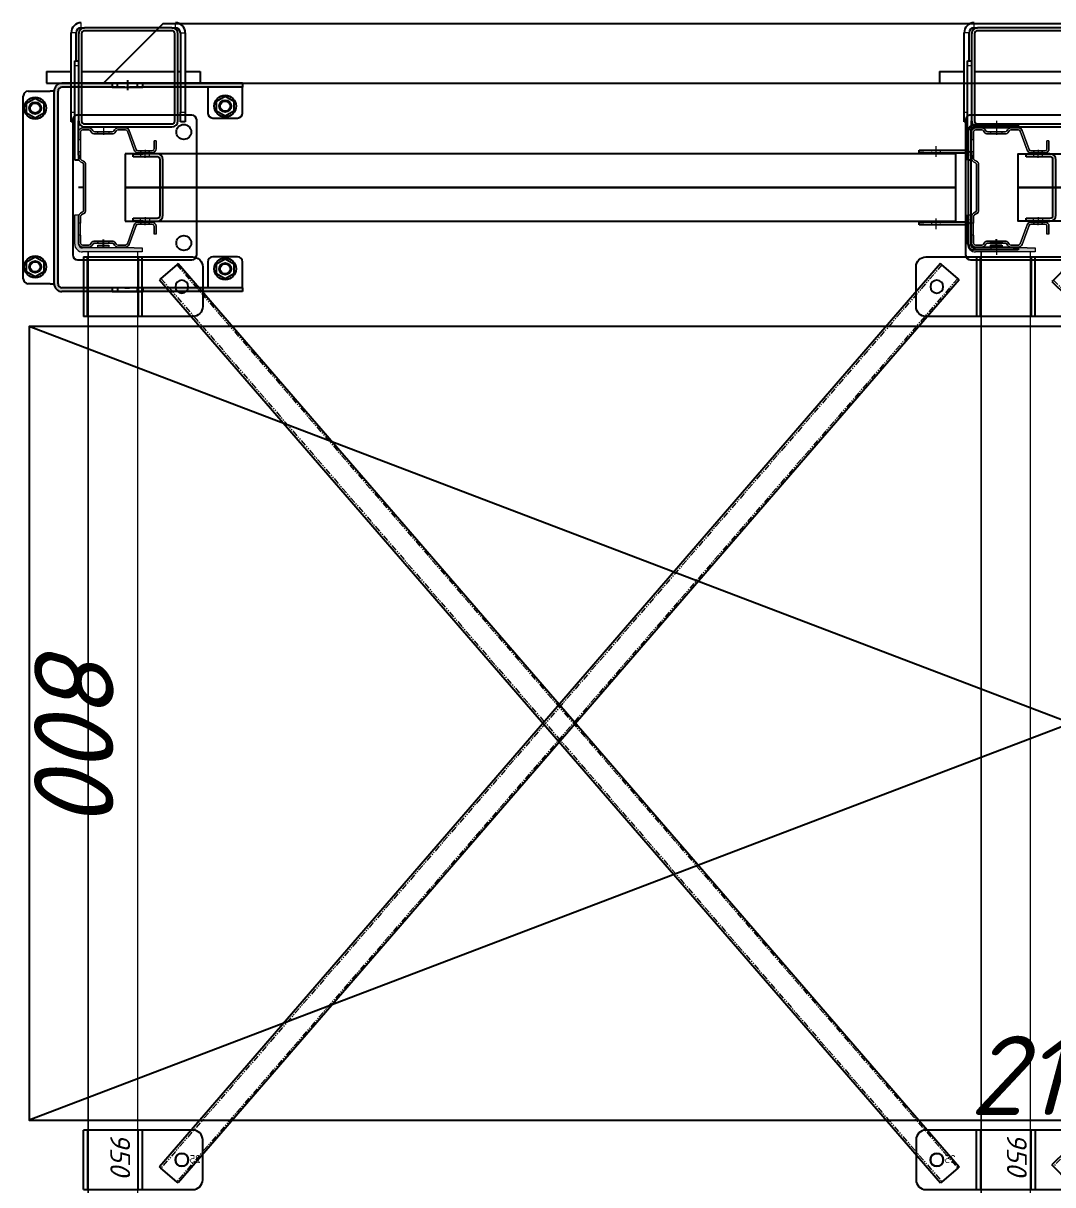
# Model space of a CAD drawing. Header units: millimetres. Extents: x 2140 to 223837, y 2113 to 170313.
# Drawn here: x 37556 to 38594, y 134952 to 136122 of the extents above; entities that cross this region are included whole.
import ezdxf

# ---------------------------------------------------------------- set-up
doc = ezdxf.new("R2010")
doc.units = ezdxf.units.MM
for name, pattern in [('CENTERX2', [20.32, 12.7, -2.54, 2.54, -2.54]), ('HIDDEN', [1.905, 1.27, -0.635]), ('PHANTOM', [12.7, 6.35, -1.27, 1.27, -1.27, 1.27, -1.27])]:
    doc.linetypes.add(name, pattern=pattern)
for name, color, linetype in [('0_ANNOT_Dimensions', 7, 'Continuous'), ('2.Стойка', 7, 'Continuous'), ('отбойники', 1, 'Continuous'), ('Размеры', 7, 'Continuous')]:
    doc.layers.add(name, color=color, linetype=linetype)
doc.layers.add('1.Балка', color=5, linetype='Continuous', lineweight=0)
doc.layers.add('3.Опора', color=7, linetype='Continuous', lineweight=0)
doc.styles.add('GOST', font='isocpeur.ttf')
doc.styles.add('GOST 2.304', font='CS_Gost2304.shx', dxfattribs={"oblique": 15})
doc.styles.add('Курсив', font='isocpeui.ttf')
doc.dimstyles.new('Оборудование', dxfattribs={"dimscale": 0, "dimtxt": 50, "dimasz": 3, "dimexe": 1.25, "dimexo": 0, "dimtad": 1, "dimtoh": 1, "dimdec": 0, "dimtxsty": 'GOST 2.304', "dimblk": 'NONE', "dimcen": 5, "dimse1": 1, "dimse2": 1, "dimsd1": 1, "dimsd2": 1, "dimadec": 3, "dimazin": 2, "dimtfac": 0.75, "dimtdec": 0, "dimtmove": 1, "dimatfit": 3, "dimfxl": 1, "dimtolj": 1, "dimarcsym": 1})
doc.dimstyles.new('Рзм блок', dxfattribs={"dimtxt": 40, "dimasz": 80, "dimexe": 0.18, "dimexo": 0, "dimgap": 5, "dimtad": 1, "dimtoh": 1, "dimdec": 0, "dimzin": 0, "dimdsep": 46, "dimtxsty": 'Курсив', "dimblk": 'NONE', "dimcen": 0.09, "dimse1": 1, "dimse2": 1, "dimsd1": 1, "dimsd2": 1, "dimadec": 0, "dimazin": 0, "dimtfac": 1, "dimtdec": 0, "dimtofl": 0, "dimtmove": 0, "dimatfit": 2, "dimldrblk": 'NONE', "dimfxl": 0.18, "dimtolj": 1, "dimtzin": 0, "dimarcsym": 0})

# ---------------------------------------------------------------- blocks, each defined once
blk = doc.blocks.new('Опора FSус 120')
at = {"layer": '3.Опора', "color": 0, "linetype": 'Continuous', "lineweight": 25}
for p, q in [((-73, 120), (-73, 5)), ((68, 125), (-68, 125)), ((73, 5), (73, 120)), ((-34, 85), (-34, 71)), ((-31, 85), (-31, 71)), ((28, 91), (-28, 91)), ((28, 88), (-28, 88)), ((31, 71), (31, 85)), ((34, 71), (34, 85)), ((-34, 61), (-34, 71)), ((-31, 71), (-31, 61)), ((31, 61), (31, 71)), ((34, 71), (34, 61)), ((-31, 61), (-34, 61)), ((34, 61), (31, 61)), ((-68, 0), (68, 0))]:
    blk.add_line(p, q, dxfattribs=at)
at = {"layer": '3.Опора', "color": 0}
for p, q in [((-30, 73), (-35, 73)), ((30, 73), (35, 73))]:
    blk.add_line(p, q, dxfattribs=at)
for points in [[(-31, 77.5), (-34, 77.5), (-34, 68.5), (-31, 68.5)], [(31, 77.5), (34, 77.5), (34, 68.5), (31, 68.5)]]:
    blk.add_lwpolyline(points, close=True, dxfattribs=at)
at = {"layer": '3.Опора', "color": 0, "linetype": 'Continuous', "lineweight": 25}
for centre in [(-56, 112), (56, 112)]:
    blk.add_circle(centre, 7.5, dxfattribs=at)
for centre, radius, start, end in [((-68, 120), 5, 90, 180), ((68, 120), 5, 0, 90), ((-28, 85), 6, 90, 180), ((-28, 85), 3, 90, 180), ((28, 85), 6, 0, 90), ((28, 85), 3, 0, 90), ((-68, 5), 5, 180, 270), ((68, 5), 5, 270, 0)]:
    blk.add_arc(centre, radius, start, end, dxfattribs=at)
blk = doc.blocks.new('Стойка FSус 120')
at = {"color": 0, "linetype": 'ByBlock', "lineweight": 0}
for p, q in [((-47, 73), (-39, 73)), ((-47, 73), (-47, 71)), ((-47, 71), (-39, 71)), ((39, 73), (47, 73)), ((39, 71), (47, 71)), ((47, 73), (47, 71)), ((-38, 62), (-34, 62)), ((-37, 69), (-37, 54.8)), ((-35, 66.2), (-37, 66.2)), ((-35, 69), (-35, 54.8)), ((38, 62), (34, 62)), ((35, 54.8), (35, 69)), ((37, 66.2), (35, 66.2)), ((37, 54.8), (37, 69)), ((-38.3, 52.9), (-57.4, 46)), ((-37.6, 51), (-56.7, 44.1)), ((-37, 57.8), (-35, 57.8)), ((35, 57.8), (37, 57.8)), ((56.7, 44.1), (37.6, 51)), ((57.4, 46), (38.3, 52.9)), ((-60, 42.2), (-60, 34.6)), ((-58, 42.2), (-58, 34.6)), ((58, 34.6), (58, 42.2)), ((60, 34.6), (60, 42.2)), ((-58, 31.2), (-57, 30.6)), ((-57, 32.9), (-56, 32.3)), ((-56, 28.8), (-56, 11.2)), ((-56, 25.5), (-54, 25.5)), ((-54, 28.8), (-54, 11.2)), ((54, 11.2), (54, 28.8)), ((56, 25.5), (54, 25.5)), ((56, 32.3), (57, 32.9)), ((56, 11.2), (56, 28.8)), ((57, 30.6), (58, 31.2)), ((-60, 20), (-53, 20)), ((-54, 14.5), (-56, 14.5)), ((60, 20), (53, 20)), ((54, 14.5), (56, 14.5)), ((-60, 5.4), (-60, -1)), ((-57, 9.4), (-58, 8.8)), ((-58, 5.4), (-58, -1)), ((-56, 7.7), (-57, 7.1)), ((-27.6, -2), (-26.4, 0)), ((-23, 2), (23, 2)), ((-23, 0), (23, 0)), ((26.4, 0), (27.6, -2)), ((57, 7.1), (56, 7.7)), ((58, 8.8), (57, 9.4)), ((58, -1), (58, 5.4)), ((60, -1), (60, 5.4)), ((-56, -3), (-48, -3)), ((-56, -5), (-48, -5)), ((-48, -3), (-46.1, -3)), ((-48, -3), (-48, -5)), ((-46.1, -5), (-48, -5)), ((-46.1, -3), (-45.6, -3)), ((-45.6, -5), (-46.1, -5)), ((-45.6, -3), (-36.5, -3)), ((-36.5, -5), (-45.6, -5)), ((-36.5, -3), (-36, -3)), ((-36, -5), (-36.5, -5)), ((-36, -3), (-29.3, -3)), ((-36, -3), (-36, -5)), ((-36, -5), (-29.3, -5)), ((-25.8, -3), (-24.7, -1)), ((24.7, -1), (25.8, -3)), ((29.3, -3), (36, -3)), ((29.3, -5), (36, -5)), ((36.5, -3), (36, -3)), ((36, -3), (36, -5)), ((36, -5), (36.5, -5)), ((45.6, -3), (36.5, -3)), ((36.5, -5), (45.6, -5)), ((46.1, -3), (45.6, -3)), ((45.6, -5), (46.1, -5)), ((48, -3), (46.1, -3)), ((46.1, -5), (48, -5)), ((48, -3), (56, -3)), ((48, -3), (48, -5)), ((48, -5), (56, -5))]:
    blk.add_line(p, q, dxfattribs=at)
for centre, radius, start, end in [((-39, 69), 4, 0, 90), ((-39, 69), 2, 0, 90), ((39, 69), 4, 90, 180), ((39, 69), 2, 90, 180), ((-39, 54.8), 2, 290, 0), ((-39, 54.8), 4, 290, 0), ((39, 54.8), 4, 180, 250), ((39, 54.8), 2, 180, 250), ((-56, 42.2), 4, 110, 180), ((-56, 42.2), 2, 110, 180), ((56, 42.2), 2, 0, 70), ((56, 42.2), 4, 0, 70), ((-56, 34.6), 4, 180, 240), ((-56, 34.6), 2, 180, 240), ((-58, 28.8), 2, 0, 60), ((-58, 28.8), 4, 0, 60), ((58, 28.8), 4, 120, 180), ((58, 28.8), 2, 120, 180), ((56, 34.6), 2, 300, 0), ((56, 34.6), 4, 300, 0), ((-56, 5.4), 4, 120, 180), ((-56, 5.4), 2, 120, 180), ((-58, 11.2), 2, 300, 0), ((-58, 11.2), 4, 300, 0), ((-23, -2), 4, 90, 150), ((-23, -2), 2, 90, 150), ((23, -2), 4, 30, 90), ((23, -2), 2, 30, 90), ((58, 11.2), 4, 180, 240), ((58, 11.2), 2, 180, 240), ((56, 5.4), 2, 0, 60), ((56, 5.4), 4, 0, 60), ((-56, -1), 4, 180, 270), ((-56, -1), 2, 180, 270), ((-29.3, -1), 2, 270, 330), ((-29.3, -1), 4, 270, 330), ((29.3, -1), 4, 210, 270), ((29.3, -1), 2, 210, 270), ((56, -1), 2, 270, 0), ((56, -1), 4, 270, 0)]:
    blk.add_arc(centre, radius, start, end, dxfattribs=at)
blk = doc.blocks.new('*D589')
at = {"layer": 'Defpoints', "color": 0, "linetype": 'ByBlock', "transparency": 16777216}
for p in [(23134.7, 136206.3), (24084.7, 136206.3), (23134.7, 136177.4)]:
    blk.add_point(p, dxfattribs=at)
at = {"layer": 'Defpoints', "color": 0, "linetype": 'ByBlock', "transparency": 16777216, "insert": (24044, 136192.4), "char_height": 20, "attachment_point": 5, "style": 'Курсив'}
blk.add_mtext('\\A1;950', dxfattribs=at)
blk = doc.blocks.new('_None')
blk = doc.blocks.new('*D591')
at = {"layer": 'Defpoints', "color": 0, "linetype": 'ByBlock', "transparency": 16777216}
for p in [(5, 34.5), (955, 34.5), (5, 1.9)]:
    blk.add_point(p, dxfattribs=at)
at = {"layer": 'Defpoints', "color": 0, "linetype": 'ByBlock', "transparency": 16777216, "insert": (914.3, 16.9), "char_height": 20, "attachment_point": 5, "style": 'Курсив'}
blk.add_mtext('\\A1;950', dxfattribs=at)
blk = doc.blocks.new('*D586')
at = {"layer": 'Defpoints', "color": 0, "transparency": 16777216}
for p in [(23209.7, 135196.8), (24009.7, 135196.8), (24009.7, 135196.8)]:
    blk.add_point(p, dxfattribs=at)
at = {"layer": 'Defpoints', "color": 0, "transparency": 16777216, "insert": (23609.7, 135241.8), "char_height": 80, "attachment_point": 5, "style": 'Курсив'}
blk.add_mtext('\\A1;800', dxfattribs=at)
blk = doc.blocks.new('*D587')
at = {"layer": 'Defpoints', "color": 0, "transparency": 16777216}
for p in [(24009.7, 137296.8), (24009.7, 137296.8), (24009.7, 135196.8)]:
    blk.add_point(p, dxfattribs=at)
at = {"layer": 'Defpoints', "color": 0, "transparency": 16777216, "insert": (23964.7, 136246.8), "char_height": 80, "attachment_point": 5, "rotation": 90, "style": 'Курсив'}
blk.add_mtext('\\A1;2100', dxfattribs=at)
blk = doc.blocks.new('Консоль 3 опоры')
at = {"color": 0, "linetype": 'PHANTOM', "lineweight": 18}
for p, q in [((-1972.5, 101), (-1972.5, 106)), ((-1877.5, 101), (-1877.5, 106)), ((-1072.5, 101), (-1072.5, 106)), ((-1977.5, 96), (-1982.5, 96)), ((-1872.5, 96), (-1867.5, 96)), ((-1077.5, 96), (-1082.5, 96)), ((-1975, 62.5), (-1979, 62.5)), ((-1075, 62.5), (-1079, 62.5)), ((-1982.5, 16), (-1979, 16)), ((-1872.5, 16), (-1867.5, 16)), ((-1082.5, 16), (-1079, 16))]:
    blk.add_line(p, q, dxfattribs=at)
at = {"color": 0, "linetype": 'Continuous', "lineweight": 25}
for p, q in [((-1982.5, 16), (-1982.5, 96)), ((-1977.5, 67.5), (-1977.5, 96)), ((-1975, 95), (-1975, 7)), ((-1972.5, 101), (-1969, 101)), ((-1972, 95), (-1972, 7)), ((-1881, 101), (-1969, 101)), ((-1881, 98), (-1969, 98)), ((-1881, 101), (-1877.5, 101)), ((-1878, 7), (-1878, 95)), ((-1875, 7), (-1875, 95)), ((-1872.5, 96), (-1872.5, 16)), ((-1867.5, 96), (-1867.5, 16)), ((-1082.5, 16), (-1082.5, 96)), ((-1077.5, 67.5), (-1077.5, 96)), ((-1075, 95), (-1075, 7)), ((-1072.5, 101), (-1069, 101)), ((-1072, 95), (-1072, 7)), ((-981, 101), (-1069, 101)), ((-981, 98), (-1069, 98)), ((-1979, 67.5), (-1975, 67.5)), ((-1979, 62.5), (-1979, 67.5)), ((-1979, -27.5), (-1979, 62.5)), ((-1079, 67.5), (-1075, 67.5)), ((-1079, 62.5), (-1079, 67.5)), ((-1079, -27.5), (-1079, 62.5)), ((-2007.5, 57), (-2007.5, 45)), ((-2007.5, 57), (-1982.5, 57)), ((-1972, 57), (-1878, 57)), ((-1875, 57), (-1872.5, 57)), ((-1867.5, 57), (-1852.5, 57)), ((-1852.5, 57), (-1852.5, 45)), ((-1107.5, 57), (-1107.5, 45)), ((-1107.5, 57), (-1082.5, 57)), ((-1072, 57), (-978, 57)), ((-2007.5, 45), (-1982.5, 45)), ((-1972, 45), (-1878, 45)), ((-1875, 45), (-1872.5, 45)), ((-1867.5, 45), (-1852.5, 45)), ((-1107.5, 45), (-1082.5, 45)), ((-1072, 45), (-978, 45)), ((-1982.5, 6), (-1982.5, 16)), ((-1872.5, 6), (-1872.5, 16)), ((-1867.5, 16), (-1867.5, 6)), ((-1082.5, 6), (-1082.5, 16)), ((-1979, 6), (-1982.5, 6)), ((-1975, -27.5), (-1975, 7)), ((-1969, 4), (-1881, 4)), ((-1969, 1), (-1881, 1)), ((-1867.5, 6), (-1872.5, 6)), ((-1079, 6), (-1082.5, 6)), ((-1075, -27.5), (-1075, 7)), ((-1069, 4), (-981, 4)), ((-1069, 1), (-981, 1)), ((-1979, -32.5), (-1979, -27.5)), ((-1975, -32.5), (-1979, -32.5)), ((-1975, -27.5), (-1975, -32.5)), ((-1079, -32.5), (-1079, -27.5)), ((-1075, -32.5), (-1079, -32.5)), ((-1075, -27.5), (-1075, -32.5))]:
    blk.add_line(p, q, dxfattribs=at)
for centre, radius, start, end in [((-1972.5, 96), 10, 90, 180), ((-1877.5, 96), 10, 0, 90), ((-1072.5, 96), 10, 90, 180), ((-1972.5, 96), 5, 90, 180), ((-1969, 95), 6, 90, 180), ((-1969, 95), 3, 90, 180), ((-1881, 95), 6, 0, 90), ((-1881, 95), 3, 0, 90), ((-1877.5, 96), 5, 0, 90), ((-1072.5, 96), 5, 90, 180), ((-1069, 95), 6, 90, 180), ((-1069, 95), 3, 90, 180), ((-1969, 7), 6, 180, 270), ((-1969, 7), 3, 180, 270), ((-1881, 7), 6, 270, 0), ((-1881, 7), 3, 270, 0), ((-1069, 7), 6, 180, 270), ((-1069, 7), 3, 180, 270)]:
    blk.add_arc(centre, radius, start, end, dxfattribs=at)
at = {"layer": '2.Стойка', "color": 0, "xscale": -1, "rotation": 270}
for p in [(-1970, -60), (-1070, -60)]:
    blk.add_blockref('Стойка FSус 120', p, dxfattribs=at)
blk = doc.blocks.new('*U638')
at = {"color": 0, "linetype": 'Continuous', "lineweight": 25}
for p, q in [((50, 90.5), (10, 90.5)), ((0, 80.5), (0, -80.5)), ((60, -80.5), (60, 80.5)), ((0, 29.5), (60, 29.5)), ((60, 25.5), (0, 25.5)), ((0, -25.5), (60, -25.5)), ((60, -29.5), (0, -29.5)), ((10, -90.5), (50, -90.5))]:
    blk.add_line(p, q, dxfattribs=at)
for centre in [(30, 69.5), (30, -69.5)]:
    blk.add_circle(centre, 6.5, dxfattribs=at)
for centre, start, end in [((10, 80.5), 90, 180), ((50, 80.5), 0, 90), ((10, -80.5), 180, 270), ((50, -80.5), 270, 0)]:
    blk.add_arc(centre, 10, start, end, dxfattribs=at)
blk = doc.blocks.new('Хомут СГЖ D13')
at = {"color": 0, "linetype": 'Continuous', "lineweight": 25}
for p, q in [((0, 29.5), (60, 29.5)), ((0, 29.5), (0, -80.5)), ((60, 25.5), (0, 25.5)), ((60, -80.5), (60, 29.5)), ((0, -25.5), (60, -25.5)), ((60, -29.5), (0, -29.5)), ((10, -90.5), (50, -90.5))]:
    blk.add_line(p, q, dxfattribs=at)
blk.add_circle((30, -69.5), 6.5, dxfattribs=at)
for centre, start, end in [((10, -80.5), 180, 270), ((50, -80.5), 270, 0)]:
    blk.add_arc(centre, 10, start, end, dxfattribs=at)
blk = doc.blocks.new('*D640')
at = {"layer": 'Defpoints', "color": 0, "transparency": 16777216}
for p in [(886.2, 914.3), (897.5, 902.9), (-23, -5.1)]:
    blk.add_point(p, dxfattribs=at)
at = {"layer": '0_ANNOT_Dimensions', "color": 0, "transparency": 16777216, "insert": (645.5, 694.4), "char_height": 40, "attachment_point": 5, "rotation": 44.612, "style": 'GOST 2.304'}
blk.add_mtext('\\A1;1293', dxfattribs=at)
blk = doc.blocks.new('*D642')
at = {"layer": 'Defpoints', "color": 0, "transparency": 16777216}
for p in [(752.5, 913.8), (764.6, 903.3), (-22.5, -7)]:
    blk.add_point(p, dxfattribs=at)
at = {"layer": '0_ANNOT_Dimensions', "color": 0, "transparency": 16777216, "insert": (544.2, 692), "char_height": 40, "attachment_point": 5, "rotation": 49.1476, "style": 'GOST 2.304'}
blk.add_mtext('\\A1;1203', dxfattribs=at)
blk = doc.blocks.new('*D646')
at = {"layer": 'Defpoints', "color": 0, "transparency": 16777216}
for p in [(-915, 885.1), (-926.3, 873.7), (5.5, -22.9)]:
    blk.add_point(p, dxfattribs=at)
at = {"layer": '0_ANNOT_Dimensions', "color": 0, "transparency": 16777216, "insert": (-673, 653.6), "char_height": 40, "attachment_point": 5, "rotation": 315.388, "style": 'GOST 2.304'}
blk.add_mtext('\\A1;1293', dxfattribs=at)
blk = doc.blocks.new('*D644')
at = {"layer": 'Defpoints', "color": 0, "transparency": 16777216}
for p in [(-783.5, 887), (-795.6, 876.5), (3.6, -23.3)]:
    blk.add_point(p, dxfattribs=at)
at = {"layer": '0_ANNOT_Dimensions', "color": 0, "transparency": 16777216, "insert": (-575, 654.6), "char_height": 40, "attachment_point": 5, "rotation": 310.8524, "style": 'GOST 2.304'}
blk.add_mtext('\\A1;1203', dxfattribs=at)
blk = doc.blocks.new('*U1015')
at = {"layer": 'Размеры', "color": 251, "true_color": 0x636466}
for p, q in [((-10, 0), (-5, 8.7)), ((-5, -8.7), (-10, 0)), ((-5, 8.7), (5, 8.7)), ((5, 8.7), (10, 0)), ((10, 0), (5, -8.7)), ((5, -8.7), (-5, -8.7))]:
    blk.add_line(p, q, dxfattribs=at)
for radius in [11, 5]:
    blk.add_circle((0, 0), radius, dxfattribs=at)
blk = doc.blocks.new('*U1016')
at = {"layer": 'Размеры', "color": 251, "true_color": 0x636466}
for p, q in [((-10, 0), (-5, 8.7)), ((-5, -8.7), (-10, 0)), ((-5, 8.7), (5, 8.7)), ((5, 8.7), (10, 0)), ((10, 0), (5, -8.7)), ((5, -8.7), (-5, -8.7))]:
    blk.add_line(p, q, dxfattribs=at)
for radius in [11, 5]:
    blk.add_circle((0, 0), radius, dxfattribs=at)
blk = doc.blocks.new('*U1017')
at = {"layer": 'Размеры', "color": 251, "true_color": 0x636466}
for p, q in [((-10, 0), (-5, 8.7)), ((-5, -8.7), (-10, 0)), ((-5, 8.7), (5, 8.7)), ((5, 8.7), (10, 0)), ((10, 0), (5, -8.7)), ((5, -8.7), (-5, -8.7))]:
    blk.add_line(p, q, dxfattribs=at)
for radius in [11, 5]:
    blk.add_circle((0, 0), radius, dxfattribs=at)
blk = doc.blocks.new('*U1018')
at = {"layer": 'Размеры', "color": 251, "true_color": 0x636466}
for p, q in [((-10, 0), (-5, 8.7)), ((-5, -8.7), (-10, 0)), ((-5, 8.7), (5, 8.7)), ((5, 8.7), (10, 0)), ((10, 0), (5, -8.7)), ((5, -8.7), (-5, -8.7))]:
    blk.add_line(p, q, dxfattribs=at)
for radius in [11, 5]:
    blk.add_circle((0, 0), radius, dxfattribs=at)
blk = doc.blocks.new('*U990')
h = blk.add_hatch(color=0)
h.dxf.hatch_style = 1
h.paths.add_polyline_path([(160.2, -105), (160.2, -101), (159.9, -101), (59.9, -101), (59.9, -105)])
h.paths.add_polyline_path([(160.2, 101), (160.2, 105), (59.7, 105), (59.7, 101)])
h.paths.add_polyline_path([(-21.8, -105), (28.9, -105), (28.9, -101), (-21.6, -101), (-21.8, -101, -0.414214), (-25.8, -97), (-25.8, 97, -0.414214), (-21.8, 101), (28.7, 101), (28.7, 105), (-21.8, 105, 0.414214), (-29.8, 97), (-29.8, -97, 0.414214)])
at = {"color": 0}
for p, q in [((34.2, 100), (34.2, 106)), ((54.2, 100), (54.2, 106)), ((34.4, -106), (34.4, -100)), ((54.4, -106), (54.4, -100))]:
    blk.add_line(p, q, dxfattribs=at)
blk.add_line((44.2, 108), (44.2, 98))
at = {"color": 0, "linetype": 'Continuous', "lineweight": 25}
for p, q in [((-55.8, 97), (-33.8, 97)), ((-29.8, 97), (-33.8, 97)), ((-29.8, -97), (-29.8, 97)), ((-25.8, -97), (-25.8, 97)), ((41.6, 105), (-21.8, 105)), ((41.6, 105), (-21.8, 105)), ((41.6, 101), (-21.8, 101)), ((41.6, 101), (-21.8, 101)), ((46.3, 105), (41.6, 105)), ((46.3, 105), (41.6, 105)), ((46.3, 105), (41.6, 105)), ((41.6, 101), (46.3, 101)), ((41.6, 101), (46.3, 101)), ((41.6, 101), (46.3, 101)), ((160.2, 105), (46.3, 105)), ((159.9, 101), (46.3, 101)), ((125.2, 101), (125.2, 97)), ((125.2, 97), (125.2, 75)), ((160.2, 101), (159.9, 101)), ((160.2, 105), (160.2, 101)), ((160.2, 97), (160.2, 101)), ((160.2, 75), (160.2, 97)), ((-60.8, -92), (-60.8, 92)), ((130.2, 70), (155.2, 70)), ((155.2, -70), (130.2, -70)), ((125.2, -75), (125.2, -97)), ((160.2, -97), (160.2, -75)), ((-33.8, -97), (-55.8, -97)), ((-33.8, -97), (-29.8, -97)), ((41.6, -101), (-21.8, -101)), ((41.6, -105), (-21.8, -105)), ((41.8, -101), (-21.6, -101)), ((41.8, -105), (-21.6, -105)), ((41.6, -101), (46.3, -101)), ((46.3, -105), (41.6, -105)), ((46.6, -101), (41.8, -101)), ((46.6, -101), (41.8, -101)), ((41.8, -105), (46.6, -105)), ((41.8, -105), (46.6, -105)), ((159.9, -101), (46.3, -101)), ((159.9, -105), (46.3, -105)), ((125.2, -97), (125.2, -101)), ((159.9, -101), (160.2, -101)), ((160.2, -105), (159.9, -105)), ((160.2, -101), (160.2, -97)), ((160.2, -101), (160.2, -105))]:
    blk.add_line(p, q, dxfattribs=at)
at = {"color": 61, "true_color": 0xedee99}
blk.add_line((0, 0), (-5, 0), dxfattribs=at)
at = {"color": 0}
blk.add_lwpolyline([(20, 105), (1970, 105), (1910, 165), (80, 165), (20, 105)], dxfattribs=at)
for points in [[(59.7, 101), (59.7, 105), (28.7, 105), (28.7, 101)], [(59.9, -105), (59.9, -101), (28.9, -101), (28.9, -105)]]:
    blk.add_lwpolyline(points, close=True, dxfattribs=at)
at = {"color": 0, "linetype": 'Continuous', "lineweight": 25}
for centre in [(-48.8, 80), (142.7, 82), (-48.8, -80), (142.7, -82)]:
    blk.add_circle(centre, 6, dxfattribs=at)
for centre, radius, start, end in [((-55.8, 92), 5, 90, 180), ((-21.8, 97), 8, 90, 180), ((-21.8, 97), 4, 90, 180), ((130.2, 75), 5, 180, 270), ((155.2, 75), 5, 270, 0), ((130.2, -75), 5, 90, 180), ((155.2, -75), 5, 0, 90), ((-55.8, -92), 5, 180, 270), ((-21.8, -97), 8, 180, 270), ((-21.8, -97), 4, 180, 270)]:
    blk.add_arc(centre, radius, start, end, dxfattribs=at)
at = {"layer": 'отбойники', "color": 0, "rotation": 89.99999999999999}
for name, p in [('*U1016', (-48.8, 80)), ('*U1017', (142.7, 82)), ('*U1015', (-48.8, -80)), ('*U1018', (142.7, -82))]:
    blk.add_blockref(name, p, dxfattribs=at)
blk = doc.blocks.new('*U590')
at = {"true_color": 0xc7c8ca}
h = blk.add_hatch(color=9, dxfattribs=at)
h.dxf.hatch_style = 1
h.paths.add_polyline_path([(5, 31), (5, 39), (1, 39), (1, 31), (1, -21, -0.414214), (-3, -25), (-24.5, -25), (-32.5, -25), (-32.5, -29), (-24.5, -29), (-3, -29, 0.414214), (5, -21)])
h = blk.add_hatch(color=9, dxfattribs=at)
h.dxf.hatch_style = 1
h.paths.add_polyline_path([(992.5, -25), (984.5, -25), (963, -25, -0.414214), (959, -21), (959, 31), (959, 39), (955, 39), (955, 31), (955, -21, 0.414214), (963, -29), (984.5, -29), (992.5, -29)])
at = {"color": 61, "true_color": 0xedee99}
for points in [[(-6, 5.5), (-4, 5.5), (-4, -5.5), (-6, -5.5)], [(-2, 5.5), (0, 5.5), (0, -5.5), (-2, -5.5)]]:
    blk.add_lwpolyline(points, close=True, dxfattribs=at)
at = {"layer": '1.Балка', "color": 0, "linetype": 'ByBlock'}
for p, q in [((1, 39), (5, 39)), ((1, 31), (1, 39)), ((5, 39), (5, 31)), ((959, 39), (955, 39)), ((955, 39), (955, 31)), ((959, 31), (959, 39)), ((1, 31), (1, -21)), ((955, 34.5), (5, 34.5)), ((5, 31), (5, -21)), ((955, 31), (955, -21)), ((959, 31), (959, -21)), ((5, -15.5), (955, -15.5)), ((955, -15.5), (5, -15.5)), ((-32.5, -29), (-32.5, -25)), ((-32.5, -25), (-24.5, -25)), ((-24.5, -29), (-32.5, -29)), ((-3, -25), (-24.5, -25)), ((-3, -29), (-24.5, -29)), ((963, -25), (984.5, -25)), ((963, -29), (984.5, -29)), ((992.5, -25), (984.5, -25)), ((984.5, -29), (992.5, -29)), ((992.5, -29), (992.5, -25))]:
    blk.add_line(p, q, dxfattribs=at)
for centre, radius, start, end in [((-3, -21), 4, 270, 0), ((-3, -21), 8, 270, 0), ((963, -21), 8, 180, 270), ((963, -21), 4, 180, 270)]:
    blk.add_arc(centre, radius, start, end, dxfattribs=at)
at = {"layer": '2.Стойка', "color": 61, "linetype": 'ByBlock', "true_color": 0xedee99}
blk.add_line((0, 0), (-7.7, 0), dxfattribs=at)
at = {"layer": 'Defpoints', "color": 0, "linetype": 'ByBlock'}
dim = blk.add_linear_dim(base=(5, 1.9), p1=(955, 34.5), p2=(5, 34.5), dimstyle='Рзм блок', override={"dimtxt": 20}, dxfattribs=at)
dim.commit()
dim.dimension.update_dxf_attribs({"geometry": '*D591', "text_midpoint": (914.3, 1.9), "dimtype": 160})
blk = doc.blocks.new('секц мал гл')
h = blk.add_hatch(color=1)
h.dxf.hatch_style = 1
h.paths.add_polyline_path([(-1015, -1050), (-1015, -1042), (-1019, -1042), (-1019, -1050), (-1019, -1102, -0.4142136), (-1023, -1106), (-1044.5, -1106), (-1052.5, -1106), (-1052.5, -1110), (-1044.5, -1110), (-1023, -1110, 0.4142136), (-1015, -1102)])
at = {"color": 0, "linetype": 'Continuous', "lineweight": 25}
for p, q in [((-1143, -1059), (-1140.5, -1059)), ((-1143, -1064), (-1143, -1059)), ((-1143, -1104), (-1143, -1064)), ((-1140.5, -1059), (-1140.5, -1064)), ((-1140.5, -1104), (-1140.5, -1064)), ((-1019.5, -1059), (-1017, -1059)), ((-1019.5, -1064), (-1019.5, -1059)), ((-1019.5, -1064), (-1019.5, -1104)), ((-1017, -1059), (-1017, -1064)), ((-1017, -1064), (-1017, -1104)), ((-1022, -1106.5), (-1138, -1106.5)), ((-1022, -1109), (-1138, -1109)), ((-1117.5, -1154), (-1117.5, -1111.5)), ((-1115, -1154), (-1115, -1111.5)), ((-1045, -1111.5), (-1045, -1154)), ((-1042.5, -1111.5), (-1042.5, -1154)), ((-1117.5, -1159), (-1117.5, -1154)), ((-1115, -1154), (-1115, -1159)), ((-1045, -1159), (-1045, -1154)), ((-1042.5, -1154), (-1042.5, -1159)), ((-1115, -1159), (-1117.5, -1159)), ((-1042.5, -1159), (-1045, -1159))]:
    blk.add_line(p, q, dxfattribs=at)
at = {"color": 0, "linetype": 'HIDDEN', "lineweight": 18}
for p, q in [((-1140.5, -1075.5), (-1143, -1075.5)), ((-1017, -1075.5), (-1019.5, -1075.5)), ((-1143, -1086.5), (-1140.5, -1086.5)), ((-1019.5, -1086.5), (-1017, -1086.5)), ((-1112.5, -1106.5), (-1112.5, -1109)), ((-1047.5, -1106.5), (-1047.5, -1109)), ((-1115, -1137.5), (-1117.5, -1137.5)), ((-1117.5, -1146.5), (-1115, -1146.5)), ((-1042.5, -1137.5), (-1045, -1137.5)), ((-1045, -1146.5), (-1042.5, -1146.5))]:
    blk.add_line(p, q, dxfattribs=at)
at = {"color": 0, "linetype": 'CENTERX2', "lineweight": 18}
for p, q in [((-1147, -1081), (-1136.5, -1081)), ((-1024.9, -1081), (-1012.02, -1081)), ((-1121.5, -1142), (-1111, -1142)), ((-1048.83, -1142), (-1037.99, -1142))]:
    blk.add_line(p, q, dxfattribs=at)
at = {"color": 0, "linetype": 'PHANTOM', "lineweight": 18}
for p, q in [((-1140.5, -1104), (-1143, -1104)), ((-1140.5, -1104), (-1143, -1104)), ((-1138, -1106.5), (-1138, -1109)), ((-1138, -1106.5), (-1138, -1109)), ((-1115, -1111.5), (-1117.5, -1111.5)), ((-1115, -1111.5), (-1117.5, -1111.5)), ((-1045, -1111.5), (-1042.5, -1111.5)), ((-1045, -1111.5), (-1042.5, -1111.5)), ((-1022, -1106.5), (-1022, -1109)), ((-1022, -1106.5), (-1022, -1109)), ((-1019.5, -1104), (-1017, -1104)), ((-1019.5, -1104), (-1017, -1104))]:
    blk.add_line(p, q, dxfattribs=at)
for p, q in [((-1080, -1122), (-1114, -1122)), ((-1114, -1122), (-1114, -1959)), ((-1080, -1959), (-1080, -1122)), ((-1046, -1122), (-1080, -1122)), ((-1080, -1122), (-1080, -1959)), ((-1046, -1959), (-1046, -1122)), ((-1114, -1959), (-1080, -1959)), ((-1080, -1959), (-1046, -1959))]:
    blk.add_line(p, q)
at = {"color": 1}
blk.add_lwpolyline([(-940, 44), (-940, -2056), (-140, -2056), (-140, 44), (-940, 44), (-140, -2056), (-140, 44), (-940, -2056)], dxfattribs=at)
at = {"color": 18, "true_color": 0x000000}
for points in [[(-1114, -53), (-1080, -53), (-1080, -1059), (-1114, -1059)], [(-1080, -53), (-1046, -53), (-1046, -1059), (-1080, -1059)]]:
    blk.add_lwpolyline(points, close=True, dxfattribs=at)
at = {"color": 61, "true_color": 0xedee99}
for points in [[(-1026, -1075.5), (-1024, -1075.5), (-1024, -1086.5), (-1026, -1086.5)], [(-1022, -1075.5), (-1020, -1075.5), (-1020, -1086.5), (-1022, -1086.5)]]:
    blk.add_lwpolyline(points, close=True, dxfattribs=at)
at = {"color": 0, "linetype": 'Continuous', "lineweight": 25}
for centre, radius, start, end in [((-1138, -1104), 5, 180, 270), ((-1138, -1104), 2.5, 180, 270), ((-1112.5, -1111.5), 5, 150, 180), ((-1112.5, -1111.5), 2.5, 90, 180), ((-1047.5, -1111.5), 2.5, 0, 90), ((-1047.5, -1111.5), 5, 0, 30), ((-1022, -1104), 2.5, 270, 0), ((-1022, -1104), 5, 270, 0)]:
    blk.add_arc(centre, radius, start, end, dxfattribs=at)
at = {"color": 0, "linetype": 'HIDDEN', "lineweight": 18}
for centre, start, end in [((-1112.5, -1111.5), 90, 150), ((-1047.5, -1111.5), 30, 90)]:
    blk.add_arc(centre, 5, start, end, dxfattribs=at)
at = {"layer": '1.Балка', "color": 1, "linetype": 'ByBlock'}
for p, q in [((-1019, -1042), (-1015, -1042)), ((-1019, -1050), (-1019, -1042)), ((-1015, -1042), (-1015, -1050)), ((-65, -1046.5), (-1015, -1046.5)), ((-1015, -1096.5), (-65, -1096.5)), ((-65, -1096.5), (-1015, -1096.5))]:
    blk.add_line(p, q, dxfattribs=at)
at = {"layer": '1.Балка', "color": 0, "linetype": 'ByBlock'}
for p, q in [((-1019, -1050), (-1019, -1102)), ((-1015, -1050), (-1015, -1102)), ((-1052.5, -1110), (-1052.5, -1106)), ((-1052.5, -1106), (-1044.5, -1106)), ((-1044.5, -1110), (-1052.5, -1110)), ((-1023, -1106), (-1044.5, -1106)), ((-1023, -1110), (-1044.5, -1110))]:
    blk.add_line(p, q, dxfattribs=at)
for radius in [4, 8]:
    blk.add_arc((-1023, -1102), radius, 270, 0, dxfattribs=at)
at = {"layer": '2.Стойка', "color": 61, "linetype": 'ByBlock', "true_color": 0xedee99}
blk.add_line((-1020, -1081), (-1027.75, -1081), dxfattribs=at)
at = {"layer": '1.Балка', "color": 1, "lineweight": 0}
blk.add_blockref('*U590', (-1020, -1981), dxfattribs=at)
at = {"layer": '2.Стойка', "color": 51, "true_color": 0xf8f6b0}
blk.add_blockref('Стойка FSус 120', (-1080, -1101), dxfattribs=at)
at = {"layer": '2.Стойка', "color": 18, "true_color": 0x000000}
blk.add_blockref('Стойка FSус 120', (-1080, -1101), dxfattribs=at)
at = {"layer": '2.Стойка', "color": 0}
blk.add_blockref('Стойка FSус 120', (-1080, -2001), dxfattribs=at)
at = {"layer": '3.Опора', "color": 18, "true_color": 0x000000}
blk.add_blockref('Опора FSус 120', (-1080, -1112), dxfattribs=at)
at = {"layer": '3.Опора'}
blk.add_blockref('Опора FSус 120', (-1080, -2012), dxfattribs=at)
at = {"layer": 'Defpoints', "color": 1}
dim = blk.add_linear_dim(base=(-140, 44), p1=(-140, -2056), p2=(-140, 44), angle=90, dimstyle='Рзм блок', override={"dimtxt": 80}, dxfattribs=at)
dim.commit()
dim.dimension.update_dxf_attribs({"geometry": '*D587', "text_midpoint": (-185, -1006), "insert": (-24149.73, -137252.78)})
at = {"layer": 'Defpoints', "color": 1, "linetype": 'ByBlock'}
dim = blk.add_linear_dim(base=(-1015, -1075.39), p1=(-65, -1046.5), p2=(-1015, -1046.5), dimstyle='Рзм блок', override={"dimtxt": 20}, dxfattribs=at)
dim.commit()
dim.dimension.update_dxf_attribs({"geometry": '*D589', "text_midpoint": (-105.75, -1075.39), "dimtype": 128, "insert": (-24149.73, -137252.78)})
at = {"layer": 'Defpoints', "color": 1}
dim = blk.add_linear_dim(base=(-140, -2056), p1=(-940, -2056), p2=(-140, -2056), dimstyle='Рзм блок', override={"dimtxt": 80}, dxfattribs=at)
dim.commit()
dim.dimension.update_dxf_attribs({"geometry": '*D586', "text_midpoint": (-540, -2011), "insert": (-24149.73, -137252.78)})
blk = doc.blocks.new('*U639')
at = {"color": 0, "linetype": 'Continuous', "lineweight": 25}
for p, q in [((897.5, 902.9), (-23, -5.1)), ((897.5, 902.9), (898.9, 901.5)), ((898.9, 901.5), (913.6, 886.6)), ((915, 885.1), (-5.5, -22.9)), ((913.6, 886.6), (915, 885.1)), ((-23, -5.1), (-21.6, -6.6)), ((-21.6, -6.6), (-6.9, -21.5)), ((-6.9, -21.5), (-5.5, -22.9))]:
    blk.add_line(p, q, dxfattribs=at)
at = {"color": 0, "linetype": 'PHANTOM', "lineweight": 18}
for p, q in [((898.9, 901.5), (-21.6, -6.6)), ((913.6, 886.6), (-6.9, -21.5))]:
    blk.add_line(p, q, dxfattribs=at)
at = {"color": 0, "linetype": 'Continuous', "lineweight": 25}
for centre in [(892, 880), (0, 0)]:
    blk.add_circle(centre, 6.5, dxfattribs=at)
at = {"layer": '0_ANNOT_Dimensions', "color": 252, "true_color": 0x939598, "insert": (-13.3, 0.8), "char_height": 8, "attachment_point": 5, "style": 'GOST'}
blk.add_mtext('25', dxfattribs=at)
at = {"layer": '0_ANNOT_Dimensions', "color": 251, "true_color": 0x636466}
dim = blk.add_linear_dim(base=(886.2, 914.3), p1=(-23, -5.1), p2=(897.5, 902.9), angle=44.612, dimstyle='Оборудование', override={"dimscale": 1, "dimtxt": 40}, dxfattribs=at)
dim.commit()
dim.dimension.update_dxf_attribs({"geometry": '*D640', "text_midpoint": (660, 679.7), "dimtype": 161})
blk = doc.blocks.new('*U641')
at = {"color": 0, "linetype": 'Continuous', "lineweight": 25}
for p, q in [((764.6, 903.3), (-22.5, -7)), ((764.6, 903.3), (766.1, 902)), ((766.1, 902), (782, 888.3)), ((783.5, 887), (-3.6, -23.3)), ((782, 888.3), (783.5, 887)), ((-22.5, -7), (-21, -8.3)), ((-21, -8.3), (-5.1, -22)), ((-5.1, -22), (-3.6, -23.3))]:
    blk.add_line(p, q, dxfattribs=at)
at = {"color": 0, "linetype": 'PHANTOM', "lineweight": 18}
for p, q in [((766.1, 902), (-21, -8.3)), ((782, 888.3), (-5.1, -22))]:
    blk.add_line(p, q, dxfattribs=at)
at = {"color": 0, "linetype": 'Continuous', "lineweight": 25}
for centre in [(761, 880), (0, 0)]:
    blk.add_circle(centre, 6.5, dxfattribs=at)
at = {"layer": '0_ANNOT_Dimensions', "color": 252, "true_color": 0x939598, "insert": (-13.3, 0.8), "char_height": 8, "attachment_point": 5, "style": 'GOST'}
blk.add_mtext('25', dxfattribs=at)
at = {"layer": '0_ANNOT_Dimensions', "color": 251, "true_color": 0x636466}
dim = blk.add_linear_dim(base=(752.5, 913.8), p1=(-22.5, -7), p2=(764.6, 903.3), angle=49.1476, dimstyle='Оборудование', override={"dimscale": 1, "dimtxt": 40}, dxfattribs=at)
dim.commit()
dim.dimension.update_dxf_attribs({"geometry": '*D642', "text_midpoint": (559.8, 678.5), "dimtype": 161})
blk = doc.blocks.new('*U645')
at = {"color": 0, "linetype": 'Continuous', "lineweight": 25}
for p, q in [((-913.6, 886.6), (-898.9, 901.5)), ((-898.9, 901.5), (-897.5, 902.9)), ((-897.5, 902.9), (23, -5.1)), ((-915, 885.1), (-913.6, 886.6)), ((-915, 885.1), (5.5, -22.9)), ((6.9, -21.5), (21.6, -6.6)), ((21.6, -6.6), (23, -5.1)), ((5.5, -22.9), (6.9, -21.5))]:
    blk.add_line(p, q, dxfattribs=at)
at = {"color": 0, "linetype": 'PHANTOM', "lineweight": 18}
for p, q in [((-898.9, 901.5), (21.6, -6.6)), ((-913.6, 886.6), (6.9, -21.5))]:
    blk.add_line(p, q, dxfattribs=at)
at = {"color": 0, "linetype": 'Continuous', "lineweight": 25}
for centre in [(-892, 880), (0, 0)]:
    blk.add_circle(centre, 6.5, dxfattribs=at)
at = {"layer": '0_ANNOT_Dimensions', "color": 252, "true_color": 0x939598, "insert": (-13.3, 0.8), "char_height": 8, "attachment_point": 5, "style": 'GOST'}
blk.add_mtext('25', dxfattribs=at)
at = {"layer": '0_ANNOT_Dimensions', "color": 251, "true_color": 0x636466}
dim = blk.add_linear_dim(base=(-926.3, 873.7), p1=(5.5, -22.9), p2=(-915, 885.1), angle=135.388, dimstyle='Оборудование', override={"dimscale": 1, "dimtxt": 40}, dxfattribs=at)
dim.commit()
dim.dimension.update_dxf_attribs({"geometry": '*D646', "text_midpoint": (-687.5, 639), "dimtype": 161})
blk = doc.blocks.new('*U643')
at = {"color": 0, "linetype": 'Continuous', "lineweight": 25}
for p, q in [((-782, 888.3), (-766.1, 902)), ((-766.1, 902), (-764.6, 903.3)), ((-764.6, 903.3), (22.5, -7)), ((-783.5, 887), (-782, 888.3)), ((-783.5, 887), (3.6, -23.3)), ((5.1, -22), (21, -8.3)), ((21, -8.3), (22.5, -7)), ((3.6, -23.3), (5.1, -22))]:
    blk.add_line(p, q, dxfattribs=at)
at = {"color": 0, "linetype": 'PHANTOM', "lineweight": 18}
for p, q in [((-766.1, 902), (21, -8.3)), ((-782, 888.3), (5.1, -22))]:
    blk.add_line(p, q, dxfattribs=at)
at = {"color": 0, "linetype": 'Continuous', "lineweight": 25}
for centre in [(-761, 880), (0, 0)]:
    blk.add_circle(centre, 6.5, dxfattribs=at)
at = {"layer": '0_ANNOT_Dimensions', "color": 252, "true_color": 0x939598, "insert": (-13.3, 0.8), "char_height": 8, "attachment_point": 5, "style": 'GOST'}
blk.add_mtext('25', dxfattribs=at)
at = {"layer": '0_ANNOT_Dimensions', "color": 251, "true_color": 0x636466}
dim = blk.add_linear_dim(base=(-795.6, 876.5), p1=(3.6, -23.3), p2=(-783.5, 887), angle=130.8524, dimstyle='Оборудование', override={"dimscale": 1, "dimtxt": 40}, dxfattribs=at)
dim.commit()
dim.dimension.update_dxf_attribs({"geometry": '*D644', "text_midpoint": (-590.6, 641.1), "dimtype": 161})
blk = doc.blocks.new('сгж 950')
at = {"color": 0}
for name, p in [('*U639', (79, 40)), ('*U641', (1110, 40)), ('*U645', (971, 40)), ('*U643', (1871, 40))]:
    blk.add_blockref(name, p, dxfattribs=at)
at = {"color": 0, "rotation": 270}
for name, p in [('*U638', (1040.5, 950)), ('Хомут СГЖ D13', (1940.5, 950))]:
    blk.add_blockref(name, p, dxfattribs=at)
at = {"color": 0, "xscale": -1, "rotation": 270}
for name, p in [('*U638', (1040.5, 10)), ('Хомут СГЖ D13', (1940.5, 10))]:
    blk.add_blockref(name, p, dxfattribs=at)

msp = doc.modelspace()

# ---------------------------------------------------------------- block references
msp.add_blockref('Консоль 3 опоры', (39587.1, 136016.9))
at = {"color": 1}
msp.add_blockref('*U990', (37617.1, 135956.9), dxfattribs=at)
at = {"rotation": 270}
msp.add_blockref('секц мал гл', (39618.1, 134876.9), dxfattribs=at)
at = {"xscale": -1}
msp.add_blockref('сгж 950', (39587.1, 134936.9), dxfattribs=at)

doc.saveas('drawing.dxf')
